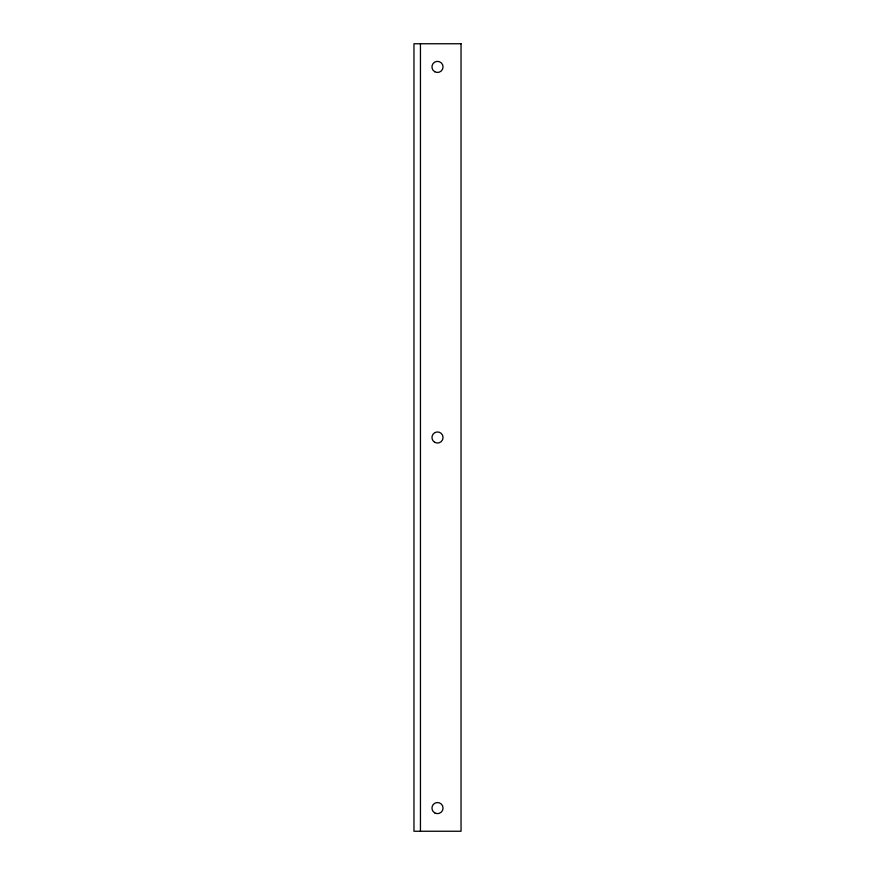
<?xml version="1.0" encoding="UTF-8"?>
<svg xmlns="http://www.w3.org/2000/svg" width="875" height="875" viewBox="0 0 875 875"><rect width="100%" height="100%" fill="white"/><g stroke="black" fill="none" stroke-linecap="round" stroke-linejoin="round"><path stroke-width="1.31" d="M420.448 43.75L420.448 831.25M461.037 43.75L413.963 43.75L413.963 831.25L461.037 831.25L461.037 43.75M434.722 812.897A5.556 5.556 0 0 0 443.056 808.084A5.556 5.556 0 0 0 434.722 803.272A5.556 5.556 0 0 0 434.722 812.897M434.722 442.312A5.556 5.556 0 0 0 443.056 437.5A5.556 5.556 0 0 0 434.722 432.688A5.556 5.556 0 0 0 434.722 442.312M434.722 71.728A5.556 5.556 0 0 0 443.056 66.916A5.556 5.556 0 0 0 434.722 62.103A5.556 5.556 0 0 0 434.722 71.728"/></g></svg>
